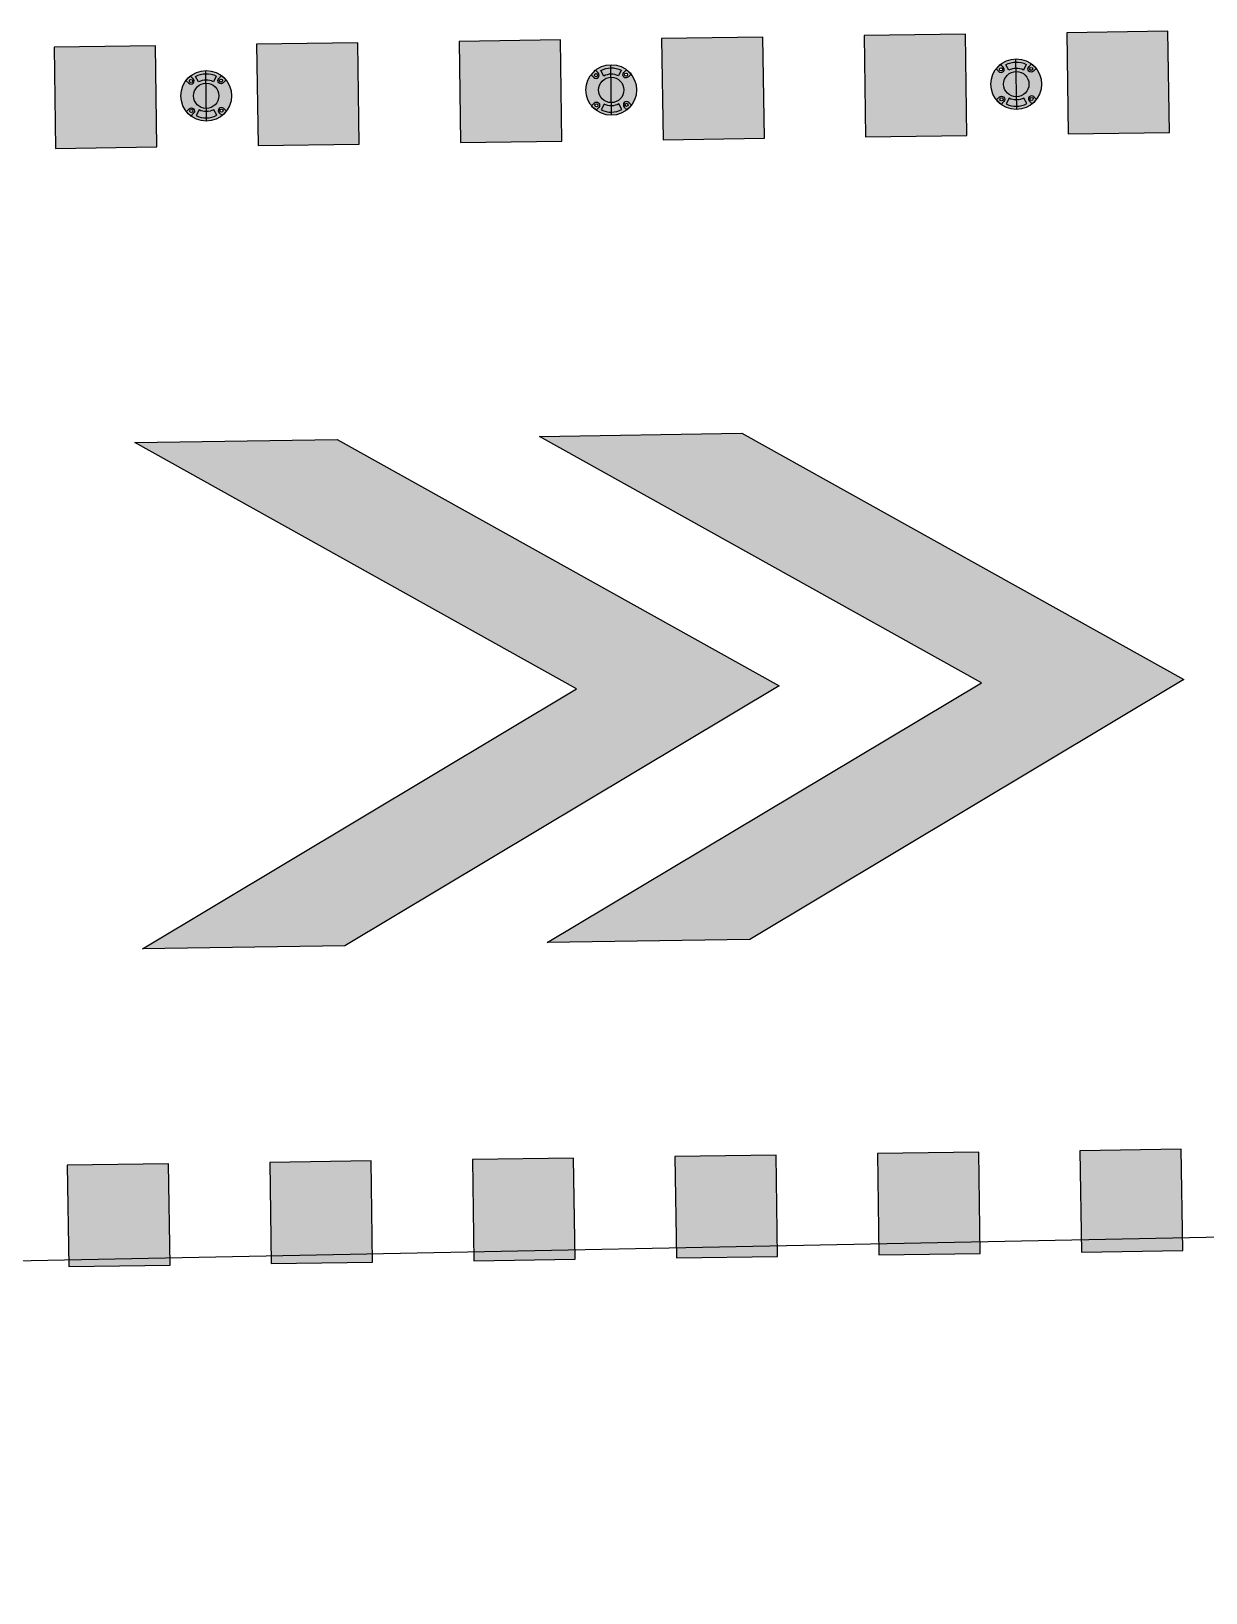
# Model space of a CAD drawing. Header units: metres. Extents: x 668617 to 675126, y 2286318 to 2293677.
# Drawn here: x 669425.82 to 669430.46, y 2287207.92 to 2287214.09 of the extents above; entities that cross this region are included whole.
import ezdxf

# ---------------------------------------------------------------- set-up
doc = ezdxf.new("R2010")
doc.units = ezdxf.units.M
doc.header["$MEASUREMENT"] = 0
for name, color, linetype in [('DMTG-B-CuadrosVerdes', 94, 'Continuous'), ('DMTG-M-VIALETON', 92, 'Continuous'), ('DMTG-PB-BANQUETAS', 251, 'Continuous'), ('DMTG-SH-SOLO BUS BICI', 252, 'Continuous')]:
    doc.layers.add(name, color=color, linetype=linetype)

# ---------------------------------------------------------------- blocks, each defined once
blk = doc.blocks.new('*U135')
h = blk.add_hatch(color=256)
h.dxf.hatch_style = 1
h.paths.add_polyline_path([(4.811, 4.4169), (5.211, 4.4169), (5.211, 4.8169), (4.811, 4.8169)])
h = blk.add_hatch(color=256)
h.dxf.hatch_style = 1
h.paths.add_polyline_path([(4.811, 4.4169), (5.211, 4.4169), (5.211, 4.8169), (4.811, 4.8169)])
h = blk.add_hatch(color=256)
h.dxf.hatch_style = 1
h.paths.add_polyline_path([(5.611, 4.4169), (6.011, 4.4169), (6.011, 4.8169), (5.611, 4.8169)])
h = blk.add_hatch(color=256)
h.dxf.hatch_style = 1
h.paths.add_polyline_path([(5.611, 4.4169), (6.011, 4.4169), (6.011, 4.8169), (5.611, 4.8169)])
h = blk.add_hatch(color=256)
h.dxf.hatch_style = 1
h.paths.add_polyline_path([(6.411, 4.4169), (6.811, 4.4169), (6.811, 4.8169), (6.411, 4.8169)])
h = blk.add_hatch(color=256)
h.dxf.hatch_style = 1
h.paths.add_polyline_path([(6.411, 4.4169), (6.811, 4.4169), (6.811, 4.8169), (6.411, 4.8169)])
h = blk.add_hatch(color=256)
h.dxf.hatch_style = 1
h.paths.add_polyline_path([(7.211, 4.4169), (7.611, 4.4169), (7.611, 4.8169), (7.211, 4.8169)])
h = blk.add_hatch(color=256)
h.dxf.hatch_style = 1
h.paths.add_polyline_path([(7.211, 4.4169), (7.611, 4.4169), (7.611, 4.8169), (7.211, 4.8169)])
h = blk.add_hatch(color=256)
h.dxf.hatch_style = 1
h.paths.add_polyline_path([(8.011, 4.4169), (8.411, 4.4169), (8.411, 4.8169), (8.011, 4.8169)])
h = blk.add_hatch(color=256)
h.dxf.hatch_style = 1
h.paths.add_polyline_path([(8.011, 4.4169), (8.411, 4.4169), (8.411, 4.8169), (8.011, 4.8169)])
h = blk.add_hatch(color=256)
h.dxf.hatch_style = 1
h.paths.add_polyline_path([(8.811, 4.4169), (9.211, 4.4169), (9.211, 4.8169), (8.811, 4.8169)])
h = blk.add_hatch(color=256)
h.dxf.hatch_style = 1
h.paths.add_polyline_path([(8.811, 4.4169), (9.211, 4.4169), (9.211, 4.8169), (8.811, 4.8169)])
h = blk.add_hatch(color=256)
h.dxf.hatch_style = 1
h.paths.add_polyline_path([(4.8, 0), (5.2, 0), (5.2, 0.4), (4.8, 0.4)])
h = blk.add_hatch(color=256)
h.dxf.hatch_style = 1
h.paths.add_polyline_path([(4.8, 0), (5.2, 0), (5.2, 0.4), (4.8, 0.4)])
h = blk.add_hatch(color=256)
h.dxf.hatch_style = 1
h.paths.add_polyline_path([(5.6, 0), (6, 0), (6, 0.4), (5.6, 0.4)])
h = blk.add_hatch(color=256)
h.dxf.hatch_style = 1
h.paths.add_polyline_path([(5.6, 0), (6, 0), (6, 0.4), (5.6, 0.4)])
h = blk.add_hatch(color=256)
h.dxf.hatch_style = 1
h.paths.add_polyline_path([(6.4, 0), (6.8, 0), (6.8, 0.4), (6.4, 0.4)])
h = blk.add_hatch(color=256)
h.dxf.hatch_style = 1
h.paths.add_polyline_path([(6.4, 0), (6.8, 0), (6.8, 0.4), (6.4, 0.4)])
h = blk.add_hatch(color=256)
h.dxf.hatch_style = 1
h.paths.add_polyline_path([(7.2, 0), (7.6, 0), (7.6, 0.4), (7.2, 0.4)])
h = blk.add_hatch(color=256)
h.dxf.hatch_style = 1
h.paths.add_polyline_path([(7.2, 0), (7.6, 0), (7.6, 0.4), (7.2, 0.4)])
h = blk.add_hatch(color=256)
h.dxf.hatch_style = 1
h.paths.add_polyline_path([(8, 0), (8.4, 0), (8.4, 0.4), (8, 0.4)])
h = blk.add_hatch(color=256)
h.dxf.hatch_style = 1
h.paths.add_polyline_path([(8, 0), (8.4, 0), (8.4, 0.4), (8, 0.4)])
h = blk.add_hatch(color=256)
h.dxf.hatch_style = 1
h.paths.add_polyline_path([(8.8, 0), (9.2, 0), (9.2, 0.4), (8.8, 0.4)])
h = blk.add_hatch(color=256)
h.dxf.hatch_style = 1
h.paths.add_polyline_path([(8.8, 0), (9.2, 0), (9.2, 0.4), (8.8, 0.4)])
for points in [[(4.811, 4.4169), (5.211, 4.4169), (5.211, 4.8169), (4.811, 4.8169)], [(4.811, 4.4169), (5.211, 4.4169), (5.211, 4.8169), (4.811, 4.8169)], [(5.611, 4.4169), (6.011, 4.4169), (6.011, 4.8169), (5.611, 4.8169)], [(5.611, 4.4169), (6.011, 4.4169), (6.011, 4.8169), (5.611, 4.8169)], [(6.411, 4.4169), (6.811, 4.4169), (6.811, 4.8169), (6.411, 4.8169)], [(6.411, 4.4169), (6.811, 4.4169), (6.811, 4.8169), (6.411, 4.8169)], [(7.211, 4.4169), (7.611, 4.4169), (7.611, 4.8169), (7.211, 4.8169)], [(7.211, 4.4169), (7.611, 4.4169), (7.611, 4.8169), (7.211, 4.8169)], [(8.011, 4.4169), (8.411, 4.4169), (8.411, 4.8169), (8.011, 4.8169)], [(8.011, 4.4169), (8.411, 4.4169), (8.411, 4.8169), (8.011, 4.8169)], [(8.811, 4.4169), (9.211, 4.4169), (9.211, 4.8169), (8.811, 4.8169)], [(8.811, 4.4169), (9.211, 4.4169), (9.211, 4.8169), (8.811, 4.8169)], [(4.8, 0), (5.2, 0), (5.2, 0.4), (4.8, 0.4)], [(4.8, 0), (5.2, 0), (5.2, 0.4), (4.8, 0.4)], [(5.6, 0), (6, 0), (6, 0.4), (5.6, 0.4)], [(5.6, 0), (6, 0), (6, 0.4), (5.6, 0.4)], [(6.4, 0), (6.8, 0), (6.8, 0.4), (6.4, 0.4)], [(6.4, 0), (6.8, 0), (6.8, 0.4), (6.4, 0.4)], [(7.2, 0), (7.6, 0), (7.6, 0.4), (7.2, 0.4)], [(7.2, 0), (7.6, 0), (7.6, 0.4), (7.2, 0.4)], [(8, 0), (8.4, 0), (8.4, 0.4), (8, 0.4)], [(8, 0), (8.4, 0), (8.4, 0.4), (8, 0.4)], [(8.8, 0), (9.2, 0), (9.2, 0.4), (8.8, 0.4)], [(8.8, 0), (9.2, 0), (9.2, 0.4), (8.8, 0.4)]]:
    blk.add_lwpolyline(points, close=True)
blk = doc.blocks.new('*U227')
at = {"ltscale": 50}
h = blk.add_hatch(color=252, dxfattribs=at)
h.dxf.hatch_style = 1
h.paths.add_polyline_path([(-0.9999, 10.3991), (0.0001, 12.1293), (1.0001, 10.3991), (1.0001, 11.1986), (0.0001, 12.9293), (-0.9999, 11.1986)])
h = blk.add_hatch(color=252, dxfattribs=at)
h.dxf.hatch_style = 1
h.paths.add_polyline_path([(-0.9999, 8.8), (0.0001, 10.5303), (1.0001, 8.8), (1.0001, 9.5995), (0.0001, 11.3302), (-0.9999, 9.5995)])
for points in [[(-0.9999, 10.3991), (-0.9999, 11.1986), (0.0001, 12.9293), (1.0001, 11.1986), (1.0001, 10.3991), (0.0001, 12.1293), (-0.9999, 10.3991)], [(-0.9999, 8.8), (-0.9999, 9.5995), (0.0001, 11.3302), (1.0001, 9.5995), (1.0001, 8.8), (0.0001, 10.5303), (-0.9999, 8.8)]]:
    blk.add_lwpolyline(points)
blk = doc.blocks.new('*U89')
at = {"true_color": 0x58ba48}
h = blk.add_hatch(color=85, dxfattribs=at)
h.dxf.hatch_style = 1
h.paths.add_polyline_path([(18.1916, 11.001, 1), (18.2916, 11.001, 1)], flags=0)
h.paths.add_polyline_path([(18.1911, 11.0692), (18.1803, 11.08, 0.062746), (18.1626, 11.0623), (18.1734, 11.0515, 0.413879), (18.1911, 11.0515, 0.414549)], flags=17)
h.paths.add_polyline_path([(18.1884, 11.0604, -1), (18.1761, 11.0604, -1)], flags=16)
h.paths.add_polyline_path([(18.1916, 11.001, 1), (18.2916, 11.001, 1)], flags=16)
h.paths.add_polyline_path([(18.3029, 11.08), (18.2922, 11.0692, 0.413879), (18.2922, 11.0515, 0.414549), (18.3099, 11.0515), (18.3206, 11.0623, 0.062746)], flags=17)
h.paths.add_polyline_path([(18.3071, 11.0604, -1), (18.2949, 11.0604, -1)], flags=16)
h.paths.add_polyline_path([(18.3206, 10.9396), (18.3099, 10.9504, 0.413879), (18.2922, 10.9504, 0.414549), (18.2922, 10.9327), (18.3029, 10.922, 0.062746)], flags=17)
h.paths.add_polyline_path([(18.2949, 10.9416, -1), (18.3071, 10.9416, -1)], flags=16)
h.paths.add_polyline_path([(18.1911, 10.9504, 0.414549), (18.1734, 10.9504), (18.1626, 10.9396, 0.062746), (18.1803, 10.922), (18.1911, 10.9327, 0.413879)], flags=17)
h.paths.add_polyline_path([(18.1761, 10.9416, -1), (18.1884, 10.9416, -1)], flags=16)
h.paths.add_polyline_path([(18.3206, 11.0623), (18.3099, 11.0515, -0.414549), (18.2922, 11.0515, -0.413879), (18.2922, 11.0692), (18.3029, 11.08, 0.342564), (18.1803, 11.08), (18.1911, 11.0692, -0.414549), (18.1911, 11.0515, -0.413879), (18.1734, 11.0515), (18.1626, 11.0623, 0.166532), (18.1416, 11.001, 0.166532), (18.1626, 10.9396), (18.1734, 10.9504, -0.414549), (18.1911, 10.9504, -0.413879), (18.1911, 10.9327), (18.1803, 10.922, 0.342564), (18.3029, 10.922), (18.2922, 10.9327, -0.414549), (18.2922, 10.9504, -0.413879), (18.3099, 10.9504), (18.3206, 10.9396, 0.166532), (18.3416, 11.001, 0.166532)])
h.paths.add_polyline_path([(18.2916, 11.001, -1), (18.1916, 11.001, -1)], flags=0)
h.paths.add_polyline_path([(18.2706, 11.0563, 0.245947), (18.2126, 11.0563), (18.201, 11.0785, -0.245947), (18.2822, 11.0785)], flags=16)
h.paths.add_polyline_path([(18.2706, 10.9456), (18.2822, 10.9234, -0.245947), (18.201, 10.9234), (18.2126, 10.9456, 0.245947)], flags=16)
h = blk.add_hatch(color=85, dxfattribs=at)
h.dxf.hatch_style = 1
h.paths.add_polyline_path([(18.1916, 11.001, 1), (18.2916, 11.001, 1)])
at = {"true_color": 0xc7c8ca}
h = blk.add_hatch(color=9, dxfattribs=at)
h.dxf.hatch_style = 1
h.paths.add_polyline_path([(18.2822, 11.0785, 0.245947), (18.201, 11.0785), (18.2126, 11.0563, -0.245947), (18.2706, 11.0563)])
h.paths.add_polyline_path([(18.2822, 10.9234), (18.2706, 10.9456, -0.245947), (18.2126, 10.9456), (18.201, 10.9234, 0.245947)])
at = {"true_color": 0x58ba48}
h = blk.add_hatch(color=85, dxfattribs=at)
h.dxf.hatch_style = 1
h.paths.add_polyline_path([(19.7916, 11.001, 1), (19.8916, 11.001, 1)], flags=0)
h.paths.add_polyline_path([(19.7911, 11.0692), (19.7803, 11.08, 0.062746), (19.7626, 11.0623), (19.7734, 11.0515, 0.413879), (19.7911, 11.0515, 0.414549)], flags=17)
h.paths.add_polyline_path([(19.7884, 11.0604, -1), (19.7761, 11.0604, -1)], flags=16)
h.paths.add_polyline_path([(19.7916, 11.001, 1), (19.8916, 11.001, 1)], flags=16)
h.paths.add_polyline_path([(19.9029, 11.08), (19.8922, 11.0692, 0.413879), (19.8922, 11.0515, 0.414549), (19.9099, 11.0515), (19.9206, 11.0623, 0.062746)], flags=17)
h.paths.add_polyline_path([(19.9071, 11.0604, -1), (19.8949, 11.0604, -1)], flags=16)
h.paths.add_polyline_path([(19.9206, 10.9396), (19.9099, 10.9504, 0.413879), (19.8922, 10.9504, 0.414549), (19.8922, 10.9327), (19.9029, 10.922, 0.062746)], flags=17)
h.paths.add_polyline_path([(19.8949, 10.9416, -1), (19.9071, 10.9416, -1)], flags=16)
h.paths.add_polyline_path([(19.7911, 10.9504, 0.414549), (19.7734, 10.9504), (19.7626, 10.9396, 0.062746), (19.7803, 10.922), (19.7911, 10.9327, 0.413879)], flags=17)
h.paths.add_polyline_path([(19.7761, 10.9416, -1), (19.7884, 10.9416, -1)], flags=16)
h.paths.add_polyline_path([(19.9206, 11.0623), (19.9099, 11.0515, -0.414549), (19.8922, 11.0515, -0.413879), (19.8922, 11.0692), (19.9029, 11.08, 0.342564), (19.7803, 11.08), (19.7911, 11.0692, -0.414549), (19.7911, 11.0515, -0.413879), (19.7734, 11.0515), (19.7626, 11.0623, 0.166532), (19.7416, 11.001, 0.166532), (19.7626, 10.9396), (19.7734, 10.9504, -0.414549), (19.7911, 10.9504, -0.413879), (19.7911, 10.9327), (19.7803, 10.922, 0.342564), (19.9029, 10.922), (19.8922, 10.9327, -0.414549), (19.8922, 10.9504, -0.413879), (19.9099, 10.9504), (19.9206, 10.9396, 0.166532), (19.9416, 11.001, 0.166532)])
h.paths.add_polyline_path([(19.8916, 11.001, -1), (19.7916, 11.001, -1)], flags=0)
h.paths.add_polyline_path([(19.8706, 11.0563, 0.245947), (19.8126, 11.0563), (19.801, 11.0785, -0.245947), (19.8822, 11.0785)], flags=16)
h.paths.add_polyline_path([(19.8706, 10.9456), (19.8822, 10.9234, -0.245947), (19.801, 10.9234), (19.8126, 10.9456, 0.245947)], flags=16)
h = blk.add_hatch(color=85, dxfattribs=at)
h.dxf.hatch_style = 1
h.paths.add_polyline_path([(19.7916, 11.001, 1), (19.8916, 11.001, 1)])
at = {"true_color": 0xc7c8ca}
h = blk.add_hatch(color=9, dxfattribs=at)
h.dxf.hatch_style = 1
h.paths.add_polyline_path([(19.8822, 11.0785, 0.245947), (19.801, 11.0785), (19.8126, 11.0563, -0.245947), (19.8706, 11.0563)])
h.paths.add_polyline_path([(19.8822, 10.9234), (19.8706, 10.9456, -0.245947), (19.8126, 10.9456), (19.801, 10.9234, 0.245947)])
at = {"true_color": 0x58ba48}
h = blk.add_hatch(color=85, dxfattribs=at)
h.dxf.hatch_style = 1
h.paths.add_polyline_path([(21.3916, 11.001, 1), (21.4916, 11.001, 1)], flags=0)
h.paths.add_polyline_path([(21.3911, 11.0692), (21.3803, 11.08, 0.062746), (21.3626, 11.0623), (21.3734, 11.0515, 0.413879), (21.3911, 11.0515, 0.414549)], flags=17)
h.paths.add_polyline_path([(21.3884, 11.0604, -1), (21.3761, 11.0604, -1)], flags=16)
h.paths.add_polyline_path([(21.3916, 11.001, 1), (21.4916, 11.001, 1)], flags=16)
h.paths.add_polyline_path([(21.5029, 11.08), (21.4922, 11.0692, 0.413879), (21.4922, 11.0515, 0.414549), (21.5099, 11.0515), (21.5206, 11.0623, 0.062746)], flags=17)
h.paths.add_polyline_path([(21.5071, 11.0604, -1), (21.4949, 11.0604, -1)], flags=16)
h.paths.add_polyline_path([(21.5206, 10.9396), (21.5099, 10.9504, 0.413879), (21.4922, 10.9504, 0.414549), (21.4922, 10.9327), (21.5029, 10.922, 0.062746)], flags=17)
h.paths.add_polyline_path([(21.4949, 10.9416, -1), (21.5071, 10.9416, -1)], flags=16)
h.paths.add_polyline_path([(21.3911, 10.9504, 0.414549), (21.3734, 10.9504), (21.3626, 10.9396, 0.062746), (21.3803, 10.922), (21.3911, 10.9327, 0.413879)], flags=17)
h.paths.add_polyline_path([(21.3761, 10.9416, -1), (21.3884, 10.9416, -1)], flags=16)
h.paths.add_polyline_path([(21.5206, 11.0623), (21.5099, 11.0515, -0.414549), (21.4922, 11.0515, -0.413879), (21.4922, 11.0692), (21.5029, 11.08, 0.342564), (21.3803, 11.08), (21.3911, 11.0692, -0.414549), (21.3911, 11.0515, -0.413879), (21.3734, 11.0515), (21.3626, 11.0623, 0.166532), (21.3416, 11.001, 0.166532), (21.3626, 10.9396), (21.3734, 10.9504, -0.414549), (21.3911, 10.9504, -0.413879), (21.3911, 10.9327), (21.3803, 10.922, 0.342564), (21.5029, 10.922), (21.4922, 10.9327, -0.414549), (21.4922, 10.9504, -0.413879), (21.5099, 10.9504), (21.5206, 10.9396, 0.166532), (21.5416, 11.001, 0.166532)])
h.paths.add_polyline_path([(21.4916, 11.001, -1), (21.3916, 11.001, -1)], flags=0)
h.paths.add_polyline_path([(21.4706, 11.0563, 0.245947), (21.4126, 11.0563), (21.401, 11.0785, -0.245947), (21.4822, 11.0785)], flags=16)
h.paths.add_polyline_path([(21.4706, 10.9456), (21.4822, 10.9234, -0.245947), (21.401, 10.9234), (21.4126, 10.9456, 0.245947)], flags=16)
h = blk.add_hatch(color=85, dxfattribs=at)
h.dxf.hatch_style = 1
h.paths.add_polyline_path([(21.3916, 11.001, 1), (21.4916, 11.001, 1)])
at = {"true_color": 0xc7c8ca}
h = blk.add_hatch(color=9, dxfattribs=at)
h.dxf.hatch_style = 1
h.paths.add_polyline_path([(21.4822, 11.0785, 0.245947), (21.401, 11.0785), (21.4126, 11.0563, -0.245947), (21.4706, 11.0563)])
h.paths.add_polyline_path([(21.4822, 10.9234), (21.4706, 10.9456, -0.245947), (21.4126, 10.9456), (21.401, 10.9234, 0.245947)])
at = {"color": 18, "true_color": 0x000000}
for points in [[(18.1911, 11.0692), (18.1803, 11.08, 0.062746), (18.1626, 11.0623), (18.1734, 11.0515, 0.413879), (18.1911, 11.0515, 0.414549)], [(18.2822, 11.0785), (18.2706, 11.0563, 0.245947), (18.2126, 11.0563), (18.201, 11.0785, -0.245947)], [(18.2922, 11.0692), (18.3029, 11.08, -0.062746), (18.3206, 11.0623), (18.3099, 11.0515, -0.413879), (18.2922, 11.0515, -0.414549)], [(19.7911, 11.0692), (19.7803, 11.08, 0.062746), (19.7626, 11.0623), (19.7734, 11.0515, 0.413879), (19.7911, 11.0515, 0.414549)], [(19.8822, 11.0785), (19.8706, 11.0563, 0.245947), (19.8126, 11.0563), (19.801, 11.0785, -0.245947)], [(19.8922, 11.0692), (19.9029, 11.08, -0.062746), (19.9206, 11.0623), (19.9099, 11.0515, -0.413879), (19.8922, 11.0515, -0.414549)], [(21.3911, 11.0692), (21.3803, 11.08, 0.062746), (21.3626, 11.0623), (21.3734, 11.0515, 0.413879), (21.3911, 11.0515, 0.414549)], [(21.4822, 11.0785), (21.4706, 11.0563, 0.245947), (21.4126, 11.0563), (21.401, 11.0785, -0.245947)], [(21.4922, 11.0692), (21.5029, 11.08, -0.062746), (21.5206, 11.0623), (21.5099, 11.0515, -0.413879), (21.4922, 11.0515, -0.414549)], [(18.1911, 10.9327), (18.1803, 10.922, -0.062746), (18.1626, 10.9396), (18.1734, 10.9504, -0.413879), (18.1911, 10.9504, -0.414549)], [(18.2822, 10.9234), (18.2706, 10.9456, -0.245947), (18.2126, 10.9456), (18.201, 10.9234, 0.245947)], [(18.2922, 10.9327), (18.3029, 10.922, 0.062746), (18.3206, 10.9396), (18.3099, 10.9504, 0.413879), (18.2922, 10.9504, 0.414549)], [(19.7911, 10.9327), (19.7803, 10.922, -0.062746), (19.7626, 10.9396), (19.7734, 10.9504, -0.413879), (19.7911, 10.9504, -0.414549)], [(19.8822, 10.9234), (19.8706, 10.9456, -0.245947), (19.8126, 10.9456), (19.801, 10.9234, 0.245947)], [(19.8922, 10.9327), (19.9029, 10.922, 0.062746), (19.9206, 10.9396), (19.9099, 10.9504, 0.413879), (19.8922, 10.9504, 0.414549)], [(21.3911, 10.9327), (21.3803, 10.922, -0.062746), (21.3626, 10.9396), (21.3734, 10.9504, -0.413879), (21.3911, 10.9504, -0.414549)], [(21.4822, 10.9234), (21.4706, 10.9456, -0.245947), (21.4126, 10.9456), (21.401, 10.9234, 0.245947)], [(21.4922, 10.9327), (21.5029, 10.922, 0.062746), (21.5206, 10.9396), (21.5099, 10.9504, 0.413879), (21.4922, 10.9504, 0.414549)]]:
    blk.add_lwpolyline(points, format="xyb", close=True, dxfattribs=at)
for points in [[(18.2416, 10.901), (18.2416, 11.101)], [(19.8416, 10.901), (19.8416, 11.101)], [(21.4416, 10.901), (21.4416, 11.101)]]:
    blk.add_lwpolyline(points)
for centre, radius in [((18.2416, 11.001), 0.1), ((18.1822, 11.0604), 0.00613), ((18.2416, 11.001), 0.05), ((18.301, 11.0604), 0.00613), ((19.8416, 11.001), 0.1), ((19.7822, 11.0604), 0.00613), ((19.8416, 11.001), 0.05), ((19.901, 11.0604), 0.00613), ((21.4416, 11.001), 0.1), ((21.3822, 11.0604), 0.00613), ((21.4416, 11.001), 0.05), ((21.501, 11.0604), 0.00613), ((18.1822, 10.9416), 0.00613), ((18.301, 10.9416), 0.00613), ((19.7822, 10.9416), 0.00613), ((19.901, 10.9416), 0.00613), ((21.3822, 10.9416), 0.00613), ((21.501, 10.9416), 0.00613)]:
    blk.add_circle(centre, radius, dxfattribs=at)

msp = doc.modelspace()

# ---------------------------------------------------------------- linework, layer by layer
at = {"layer": 'DMTG-PB-BANQUETAS'}
msp.add_lwpolyline([(669409.81598, 2287100.74767), (669410.21351, 2287119.74874), (669411.99648, 2287204.97075, -0.3693462), (669415.88103, 2287209.03703), (669459.31358, 2287209.90392), (669501.30429, 2287211.3904, -0.417429), (669505.41798, 2287207.2512), (669504.54149, 2287121.8142), (669502.38833, 2287119.76804), (669502.38833, 2287119.76804), (669495.17071, 2287119.71131), (669495.22994, 2287122.17994)], format="xyb", dxfattribs=at)

# ---------------------------------------------------------------- block references
at = {"layer": 'DMTG-B-CuadrosVerdes', "extrusion": (-3.57106e-06, -6.1232e-08, 1), "rotation": 0.8209575349539868}
msp.add_blockref('*U135', (669421.16592, 2287209.14331, -2.53065), dxfattribs=at)
at = {"layer": 'DMTG-M-VIALETON', "extrusion": (2.82695e-07, -2.03875e-08, 1), "rotation": 0.8251274010154513}
msp.add_blockref('*U89', (669408.42695, 2287202.57404, 0.14261), dxfattribs=at)
at = {"layer": 'DMTG-SH-SOLO BUS BICI', "rotation": 270.8794426803889}
msp.add_blockref('*U227', (669417.44212, 2287211.33197), dxfattribs=at)

doc.saveas('drawing.dxf')
